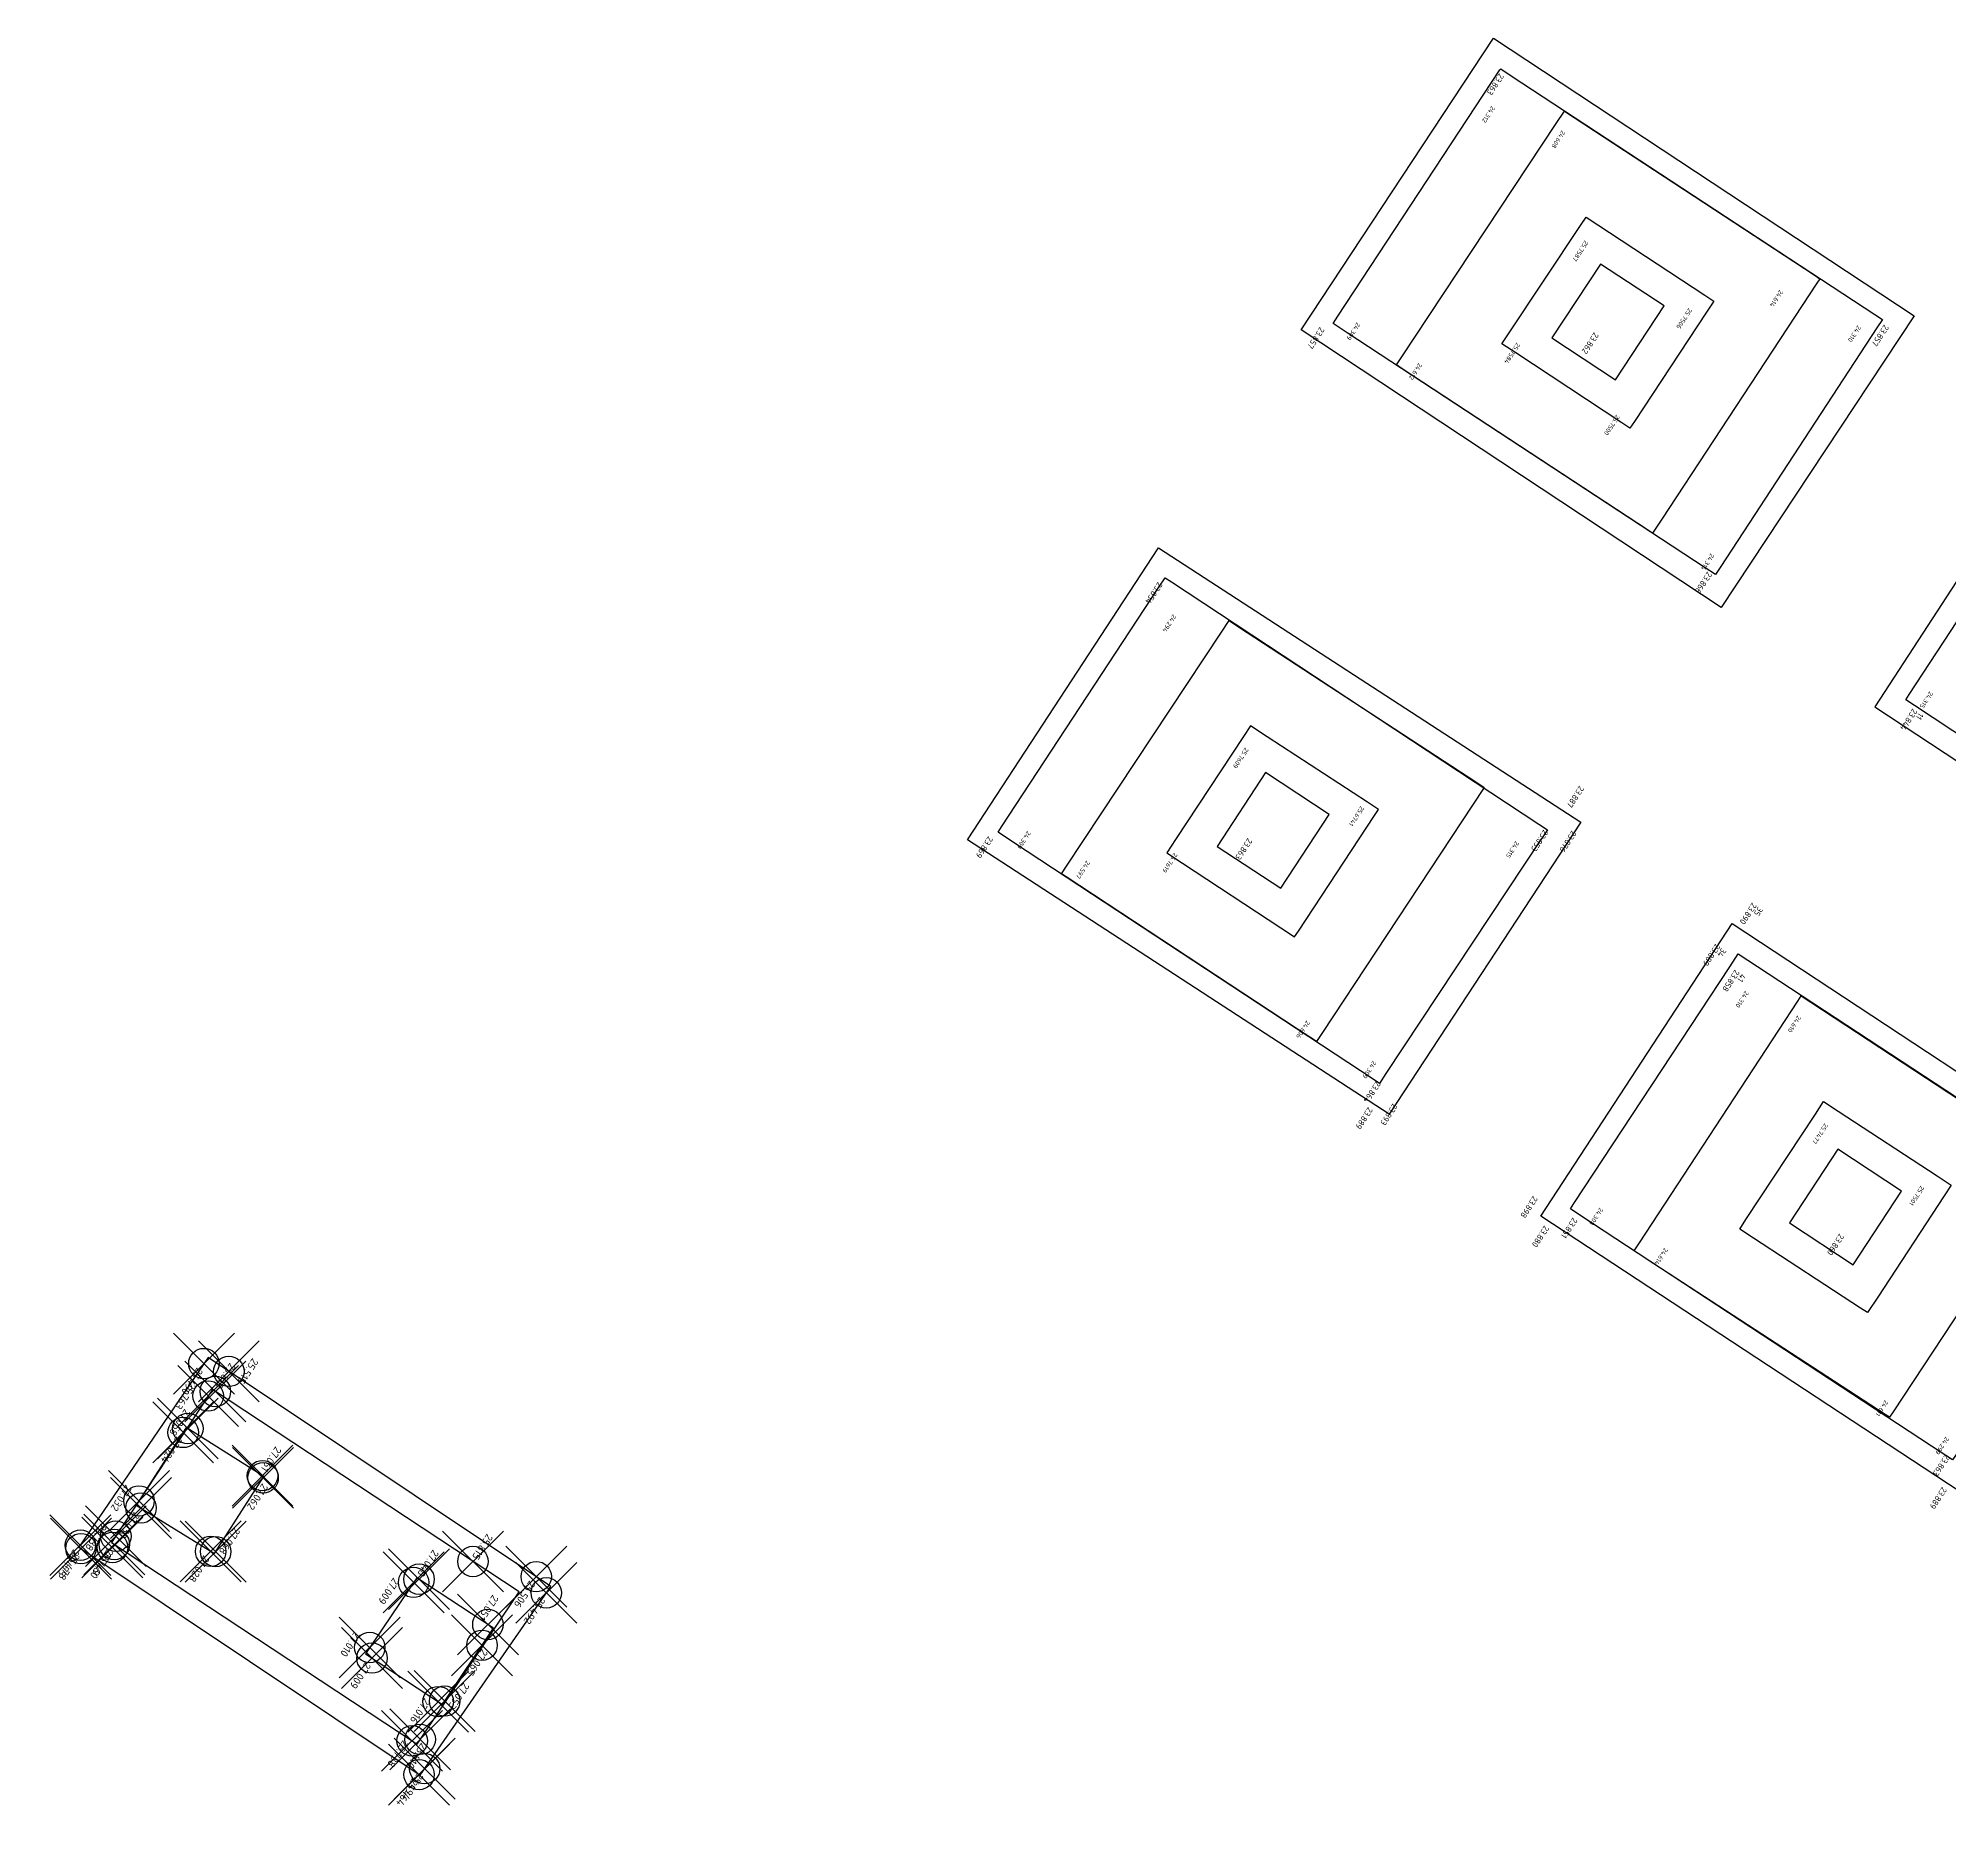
# Model space of a CAD drawing. Header units: millimetres. Extents: x 3214760 to 3224023, y 538957 to 542465.
# Drawn here: x 3221896.74 to 3221909.3, y 541116.38 to 541128.07 of the extents above; entities that cross this region are included whole.
import ezdxf

# ---------------------------------------------------------------- set-up
doc = ezdxf.new("R2010")
doc.units = ezdxf.units.MM
doc.header["$PDMODE"] = 35
doc.header["$PDSIZE"] = 0.2
doc.layers.add('Отметки фундамента', color=7, linetype='Continuous')
doc.layers.add('Фундамент', color=7, linetype='Continuous')
doc.styles.add('СПДС', font='isocpeur.ttf')

msp = doc.modelspace()

# ---------------------------------------------------------------- linework, layer by layer
at = {"layer": 'Отметки фундамента', "color": 2}
for p in [(3221897.830429357, 541119.3621876559, 53.8358), (3221897.994038335, 541119.3106443528, 53.8609), (3221897.019343034, 541118.1692403409, 53.8212), (3221897.022861877, 541118.1462127977, 53.8238), (3221897.22969535, 541118.1539719664, 53.806), (3221900.012995009, 541117.9622035926, 53.85200000000001), (3221900.078799143, 541117.8555584525, 53.8378), (3221899.280386923, 541116.7005999138, 53.8395), (3221899.24325682, 541116.6614691647, 53.8096)]:
    msp.add_point(p, dxfattribs=at)
at = {"layer": 'Отметки фундамента', "color": 1}
for p in [(3221897.858083228, 541119.1492026953, 54.109), (3221897.905225194, 541119.1789898588, 54.1585), (3221897.694156689, 541118.909798874, 55.3695), (3221897.724765223, 541118.9353841756, 55.4038), (3221898.214949673, 541118.6255427102, 55.407), (3221898.218998217, 541118.611504573, 55.408), (3221897.404049101, 541118.4597802546, 55.3777), (3221897.417385293, 541118.4132906216, 55.3764), (3221897.251754211, 541118.2280442055, 54.0844), (3221897.242310285, 541118.1736827093, 54.0948), (3221897.874750216, 541118.1285236168, 55.3743), (3221897.907515765, 541118.1268298551, 55.4138), (3221899.59732098, 541118.0618589573, 54.1605), (3221899.243127931, 541117.9455382609, 55.3935), (3221899.20744421, 541117.9246104779, 55.3547), (3221899.695464232, 541117.6480388974, 55.3971), (3221898.919425851, 541117.4966815648, 55.3555), (3221899.656605631, 541117.5111581492, 55.4107), (3221898.934117593, 541117.4271516955, 55.35519999999999), (3221899.368884243, 541117.1413368244, 55.3622), (3221899.411577033, 541117.144721434, 55.3993), (3221899.197744654, 541116.8833356396, 54.08409999999999), (3221899.250635361, 541116.8929373636, 54.15569999999999)]:
    msp.add_point(p, dxfattribs=at)
at = {"layer": 'Фундамент'}
for points, elevation in [([(3221907.794620328, 541124.3305412747), (3221905.036172213, 541126.1545276962), (3221906.300235404, 541128.0701166582), (3221909.061324977, 541126.2464526027)], 52.19599999999999), ([(3221907.794620328, 541124.3305412747), (3221905.036172213, 541126.1545276962), (3221906.300235404, 541128.0701166582), (3221909.061324977, 541126.2464526027)], 52.19599999999999), ([(3221907.101088973, 541125.8264173211), (3221907.419978049, 541126.3108858523), (3221907.002332764, 541126.5857902276), (3221906.683443688, 541126.1013216965)], 30.45599999999996), ([(3221912.809337717, 541123.7894227104), (3221910.061129104, 541125.6069340139), (3221908.80475957, 541123.6777612178), (3221911.562479523, 541121.8599003111)], 52.19599999999999), ([(3221912.809337717, 541123.7894227104), (3221910.061129104, 541125.6069340139), (3221908.80475957, 541123.6777612178), (3221911.562479523, 541121.8599003111)], 52.19599999999999), ([(3221906.872627199, 541122.9196701912), (3221905.615211499, 541121.0015722954), (3221902.844212522, 541122.8028700032), (3221904.099017834, 541124.7220002022)], 52.19599999999999), ([(3221906.872627199, 541122.9196701912), (3221905.615211499, 541121.0015722954), (3221902.844212522, 541122.8028700032), (3221904.099017834, 541124.7220002022)], 52.19599999999999), ([(3221904.901853396, 541122.4852575756), (3221905.220742471, 541122.9697261067), (3221904.803097185, 541123.244630482), (3221904.48420811, 541122.760161951)], 30.45599999999996), ([(3221909.364576343, 541118.5188532908), (3221906.610894834, 541120.3296273187), (3221907.867181429, 541122.2539320891), (3221910.618379943, 541120.4400927369)], 52.19599999999999), ([(3221909.364576343, 541118.5188532908), (3221906.610894834, 541120.3296273187), (3221907.867181429, 541122.2539320891), (3221910.618379943, 541120.4400927369)], 52.19599999999999), ([(3221908.660660964, 541120.0111181965), (3221908.97955004, 541120.4955867276), (3221908.561904754, 541120.7704911031), (3221908.243015678, 541120.286022572)], 30.45599999999996)]:
    msp.add_lwpolyline(points, close=True, dxfattribs=dict(at, elevation=elevation))
at = {"layer": 'Фундамент', "color": 1}
for points, elevation in [([(3221908.817684876, 541126.1680977007), (3221907.792784732, 541124.5995724308), (3221907.757467491, 541124.5459171217), (3221907.68884627, 541124.5910852936), (3221905.338323509, 541126.1337904723), (3221905.245538025, 541126.1948641546), (3221905.277173929, 541126.2429266336), (3221906.342075425, 541127.8613220875), (3221906.346976098, 541127.868767377), (3221906.415393207, 541127.8237335564), (3221908.804602114, 541126.2538895404), (3221908.853156057, 541126.2219868817), (3221908.817684876, 541126.1680977007)], 52.2059), ([(3221908.42341463, 541126.46065845), (3221907.404618763, 541124.9110729545), (3221907.343974858, 541124.8189404045), (3221907.317329088, 541124.8364793038), (3221905.693871457, 541125.9032886713), (3221905.66263159, 541125.9238515185), (3221905.693637644, 541125.970957107), (3221906.71179574, 541127.5088698014), (3221906.766230481, 541127.5912043675), (3221906.828265963, 541127.5499504117), (3221908.404952734, 541126.5150287834), (3221908.442835283, 541126.4901630518), (3221908.42341463, 541126.46065845)], 52.971), ([(3221907.699043386, 541126.2701446818), (3221907.225040569, 541125.5522039741), (3221907.195177785, 541125.5069727915), (3221907.141531751, 541125.5422839278), (3221906.445805541, 541126.00238293), (3221906.354842399, 541126.0622571032), (3221906.398112347, 541126.1279944709), (3221906.870653951, 541126.839713856), (3221906.907271214, 541126.895344208), (3221906.985370882, 541126.8439370896), (3221907.687872453, 541126.382491067), (3221907.747363794, 541126.343332407), (3221907.699043386, 541126.2701446818)], 54.12569999999999), ([(3221911.532936798, 541122.102722864), (3221911.51100506, 541122.0694033257), (3221911.452868837, 541122.1076700147), (3221909.063315739, 541123.6859075906), (3221909.00665804, 541123.7233285254), (3221909.029581516, 541123.7581547506), (3221910.070036409, 541125.3441283467), (3221910.110612295, 541125.4057727912), (3221910.151625063, 541125.3787771816), (3221912.546416914, 541123.7859452264), (3221912.616414264, 541123.739871253), (3221912.540210772, 541123.6240999802), (3221911.532936798, 541122.102722864)], 52.615), ([(3221906.615520544, 541122.811025417), (3221905.593228332, 541121.2682870678), (3221905.550085694, 541121.2031806327), (3221905.508522096, 541121.2305388134), (3221903.153607005, 541122.7822813577), (3221903.045938035, 541122.8531505781), (3221903.069388452, 541122.8885965741), (3221904.102667285, 541124.4638499063), (3221904.14318819, 541124.5254108213), (3221904.18578801, 541124.4973705751), (3221906.597644986, 541122.9070019093), (3221906.654344472, 541122.8696144995), (3221906.61570136, 541122.8109063994)], 52.62299999999999), ([(3221906.233718446, 541123.1414711156), (3221905.17639075, 541121.5382302549), (3221905.136129324, 541121.4771812892), (3221905.011641571, 541121.559122183), (3221903.492873906, 541122.559448659), (3221903.461634039, 541122.5800115062), (3221903.49440264, 541122.6297948244), (3221904.512560736, 541124.1677075187), (3221904.563330314, 541124.2448386111), (3221904.62572652, 541124.2037678972), (3221906.18936661, 541123.1797632126), (3221906.237902611, 541123.1478156253), (3221906.233718446, 541123.1414711156)], 52.965), ([(3221904.813391737, 541123.4805244543), (3221904.703968672, 541123.5525494007), (3221904.657784737, 541123.482384993), (3221904.210643251, 541122.8047074066), (3221904.153188236, 541122.717419542), (3221904.256847796, 541122.6491882759), (3221904.901934242, 541122.2260131731), (3221904.993565617, 541122.1656991532), (3221905.018911801, 541122.2042060487), (3221905.518472263, 541122.9624299632), (3221905.545028026, 541123.0027744977), (3221905.473109508, 541123.0501130312), (3221904.813391737, 541123.4805244543)], 54.0293), ([(3221910.361633547, 541120.323503551), (3221909.357067878, 541118.7935176285), (3221909.314551626, 541118.7289253066), (3221909.17585864, 541118.8202164336), (3221906.880262664, 541120.328951837), (3221906.804668867, 541120.3787095291), (3221906.828198025, 541120.4144559291), (3221907.850931578, 541121.9682320232), (3221907.907340263, 541122.0539302627), (3221908.033456001, 541121.970917789), (3221910.367075897, 541120.4374452545), (3221910.415512573, 541120.4055630453), (3221910.361539673, 541120.3235653416)], 52.62299999999999), ([(3221909.970988321, 541120.6320645071), (3221908.923520173, 541119.0454395826), (3221908.899774182, 541119.0094709652), (3221908.872175297, 541119.0276372283), (3221907.302250917, 541120.050823868), (3221907.223817132, 541120.1024509097), (3221907.258070217, 541120.1544895126), (3221908.297171724, 541121.7442271976), (3221908.319575653, 541121.7782641056), (3221908.384310672, 541121.7356539274), (3221909.97238703, 541120.6914821276), (3221909.998698683, 541120.674163152), (3221909.970988321, 541120.6320645071)], 52.971), ([(3221909.259587613, 541120.4641401094), (3221908.822665176, 541119.7985319482), (3221908.755936003, 541119.6968766453), (3221908.709829366, 541119.7271422357), (3221908.007240063, 541120.1864542771), (3221907.916276919, 541120.24632845), (3221907.956742843, 541120.3078058359), (3221908.413139088, 541121.001180539), (3221908.467075326, 541121.0831225435), (3221908.562883154, 541121.0200594799), (3221909.212278216, 541120.5952455284), (3221909.305496644, 541120.5338868719), (3221909.259587613, 541120.4641401094)], 54.1105)]:
    msp.add_lwpolyline(points, dxfattribs=dict(at, elevation=elevation))
at = {"layer": 'Фундамент', "color": 251, "true_color": 0x636466, "elevation": 53.79599999999999}
msp.add_lwpolyline([(3221900.108449858, 541117.8984502635), (3221897.857422251, 541119.4018888555), (3221897.009679711, 541118.1550275075), (3221899.250149853, 541116.6568599006)], close=True, dxfattribs=at)
at = {"layer": 'Фундамент', "color": 18, "true_color": 0x000000, "elevation": 54.09600000000001}
msp.add_lwpolyline([(3221899.900682549, 541117.8615779885), (3221897.886030972, 541119.1916619889), (3221897.223947832, 541118.1857996786), (3221899.229936102, 541116.8620932286)], close=True, dxfattribs=at)
at = {"layer": 'Фундамент', "color": 18, "lineweight": 30, "true_color": 0x000000, "elevation": 55.396}
for points in [[(3221897.386482853, 541118.4325312648), (3221897.898929305, 541118.1134691027), (3221898.224244319, 541118.619667643), (3221897.714736822, 541118.9417230427)], [(3221898.891489849, 541117.4551751033), (3221899.396968359, 541117.122874373), (3221899.732046521, 541117.6239789053), (3221899.228156841, 541117.9553846733)]]:
    msp.add_lwpolyline(points, close=True, dxfattribs=at)

# ---------------------------------------------------------------- texts
at = {"layer": 'Отметки фундамента', "color": 2, "style": 'СПДС'}
for s, height, rotation, p in [('23.863', 0.04, 236.6461065286908, (3221906.338049184, 541127.8428267736, 52.209)), ('23.857', 0.04, 236.6461065286908, (3221905.159920825, 541126.1755570028, 52.2025)), ('23.862', 0.04, 236.6461065286908, (3221906.960738026, 541126.1411916493, 52.2083)), ('23.857', 0.04, 236.6461065286908, (3221908.866034919, 541126.1918938794, 52.2027)), ('23.857', 0.04, 236.6461065286908, (3221908.866034919, 541126.1918938794, 52.2027)), ('23.854', 0.04, 236.6461065286908, (3221904.095943754, 541124.5001925909, 52.2)), ('23.866', 0.04, 236.6461065286908, (3221907.704541404, 541124.5682664271, 52.2115)), ('23.866', 0.04, 236.6461065286908, (3221907.704541404, 541124.5682664271, 52.2115)), ('23.844', 0.04, 236.6461065286908, (3221909.052880158, 541123.6691440468, 52.1901)), ('23.844', 0.04, 236.6461065286908, (3221909.052880158, 541123.6691440468, 52.1901)), ('11', 0.04, 236.6461065286908, (3221909.092974105, 541123.6427532268, 52.1901)), ('23.887', 0.04, 236.6461065286908, (3221906.86392418, 541123.1618507601, 52.2327)), ('23.853', 0.04, 236.6461065286908, (3221906.628641946, 541122.8733340141, 52.19920000000001)), ('23.853', 0.04, 236.6461065286908, (3221906.628641946, 541122.8733340141, 52.19920000000001)), ('23.876', 0.04, 236.6461065286908, (3221906.814118479, 541122.8670169062, 52.22159999999999)), ('23.869', 0.04, 236.6461065286908, (3221902.982177084, 541122.8303050243, 52.2147)), ('23.863', 0.04, 236.6461065286908, (3221904.686121821, 541122.8182807923, 52.2087)), ('23.890', 0.04, 236.6461065286908, (3221907.998334174, 541122.393514447, 52.2361)), ('35', 0.04, 236.6461065286908, (3221908.038428122, 541122.367123627, 52.2361)), ('23.889', 0.04, 236.6461065286908, (3221907.75766299, 541122.1230015279, 52.2347)), ('34', 0.04, 236.6461065286908, (3221907.797756938, 541122.0966107078, 52.2347)), ('23.858', 0.04, 236.6461065286908, (3221907.885517625, 541121.953844109, 52.2038)), ('23.858', 0.04, 236.6461065286908, (3221907.885517625, 541121.953844109, 52.2038)), ('41', 0.04, 236.6461065286908, (3221907.925611573, 541121.9274532889, 52.2038)), ('23.864', 0.04, 236.6461065286908, (3221905.528883775, 541121.2220004754, 52.2096)), ('23.889', 0.04, 236.6461065286908, (3221905.476582372, 541121.0505101746, 52.235)), ('23.893', 0.04, 236.6461065286908, (3221905.638834621, 541121.0742052745, 52.2385)), ('23.898', 0.04, 236.6461065286908, (3221906.559596386, 541120.4667516291, 52.244)), ('23.880', 0.04, 236.6461065286908, (3221906.634359636, 541120.2727496031, 52.2261)), ('23.851', 0.04, 236.6461065286908, (3221906.821241224, 541120.3247684689, 52.1967)), ('23.851', 0.04, 236.6461065286908, (3221906.821241224, 541120.3247684689, 52.1967)), ('23.860', 0.04, 236.6461065286908, (3221908.571417855, 541120.2187425775, 52.2055)), ('25.515', 0.05, 236.6461111018086, (3221898.149928936, 541119.4018729473, 53.8609)), ('25.490', 0.05, 236.6461111018086, (3221897.785740376, 541119.3397647894, 53.8358)), ('23.863', 0.04, 236.6461065286908, (3221909.267096653, 541118.7693184679, 52.2088)), ('23.863', 0.04, 236.6461065286908, (3221909.267096653, 541118.7693184679, 52.2088)), ('23.889', 0.04, 236.6461065286908, (3221909.246748867, 541118.5548869694, 52.2352)), ('25.475', 0.05, 236.6461111018086, (3221896.974654052, 541118.1468174743, 53.8212)), ('25.478', 0.05, 236.6461111018086, (3221896.978172896, 541118.1237899312, 53.8238)), ('25.460', 0.05, 236.6461111018086, (3221897.185006368, 541118.1315490998, 53.806)), ('25.506', 0.05, 236.6461111018086, (3221899.968306027, 541117.9397807261, 53.85200000000001)), ('25.492', 0.05, 236.6461111018086, (3221900.034110162, 541117.8331355861, 53.8378)), ('25.464', 0.05, 236.6461111018086, (3221899.198567839, 541116.6390462981, 53.8096)), ('25.494', 0.05, 236.6461111018086, (3221899.235697941, 541116.6781770473, 53.8395))]:
    msp.add_text(s, height=height, rotation=rotation, dxfattribs=at).set_placement(p)
at = {"layer": 'Отметки фундамента', "color": 1, "style": 'СПДС'}
for s, height, rotation, p in [('24.312', 0.03, 236.6461065286908, (3221906.287744292, 541127.628007158, 4.071999999999999)), ('24.608', 0.03, 236.6461065286908, (3221906.749068785, 541127.4673626159, 53.02680000000002)), ('25.7587', 0.03, 236.6461065286908, (3221906.900335489, 541126.7443947272, 54.1047)), ('24.614', 0.03, 236.6461065286908, (3221908.179039218, 541126.4190367428, 28.41880000000002)), ('25.7506', 0.03, 236.6461065286908, (3221907.580746264, 541126.2994049098, 54.09659999999999)), ('24.309', 0.03, 236.6461065286908, (3221905.403232713, 541126.2057826482, -20.24)), ('24.310', 0.03, 236.6461065286908, (3221908.691121253, 541126.1864400152, 4.071999999999999)), ('25.7584', 0.03, 236.6461065286908, (3221906.452439057, 541126.0724816925, 54.1044)), ('24.612', 0.03, 236.6461065286908, (3221905.808525747, 541125.9391491148, 28.41880000000002)), ('25.7500', 0.03, 236.6461065286908, (3221907.105892258, 541125.5989048299, 54.09600000000001)), ('24.314', 0.03, 236.6461065286908, (3221907.727505264, 541124.6878684463, -20.24)), ('24.294', 0.03, 236.6461065286908, (3221904.194630296, 541124.2874537241, 54.76019999999995)), ('24.315', 0.03, 236.6461065286908, (3221909.163410274, 541123.781083239, -44.58179999999998)), ('25.7609', 0.03, 236.6461065286908, (3221904.668793802, 541123.4118073017, 54.10689999999999)), ('25.6741', 0.03, 236.6461065286908, (3221905.428420524, 541123.0276901684, 54.0201)), ('24.309', 0.03, 236.6461065286908, (3221903.23839862, 541122.8638108644, 54.76359999999996)), ('24.315', 0.03, 236.6461065286908, (3221906.445784925, 541122.7977870642, 54.75479999999996)), ('24.597', 0.03, 236.6461065286908, (3221903.6265841, 541122.6688897632, 28.42930000000002)), ('25.7619', 0.03, 236.6461065286908, (3221904.202148869, 541122.7208686597, 54.1079)), ('24.310', 0.03, 236.6461065286908, (3221907.953439869, 541121.8133130792, 52.65019999999999)), ('24.606', 0.03, 236.6461065286908, (3221905.071725808, 541121.6179239867, 3.832300000000024)), ('24.610', 0.03, 236.6461065286908, (3221908.296436034, 541121.6510206728, 28.39160000000002)), ('24.309', 0.03, 236.6461065286908, (3221905.507975223, 541121.3545855263, 54.75469999999996)), ('25.7477', 0.03, 236.6461065286908, (3221908.474188294, 541120.9438766615, 54.0937)), ('25.7501', 0.03, 236.6461065286908, (3221909.106194504, 541120.5330225747, 54.0961)), ('24.308', 0.03, 236.6461065286908, (3221906.997208193, 541120.3896702195, 52.6536)), ('24.614', 0.03, 236.6461065286908, (3221907.422186733, 541120.1251664486, 53.00560000000002)), ('25.813', 0.05, 236.6461111018086, (3221898.001278554, 541119.3703882002, 54.1585)), ('25.763', 0.05, 236.6461111018086, (3221897.740695412, 541119.2425037939, 54.109)), ('24.611', 0.03, 236.6461065286908, (3221908.870682571, 541119.124661802, 28.39160000000002)), ('27.058', 0.05, 236.6461111018086, (3221897.705121129, 541119.0688408322, 55.4038)), ('27.024', 0.05, 236.6461111018086, (3221897.649467707, 541118.8873760075, 55.3695)), ('24.299', 0.03, 236.6461065286908, (3221909.269545717, 541118.884639378, 52.6447)), ('27.061', 0.05, 236.6461111018086, (3221898.301485856, 541118.8216754599, 55.407)), ('27.032', 0.05, 236.6461111018086, (3221897.318893486, 541118.5701637776, 55.3777)), ('27.062', 0.05, 236.6461111018086, (3221898.214061976, 541118.5791996899, 55.408)), ('27.030', 0.05, 236.6461111018086, (3221897.372696312, 541118.390867755, 55.3764)), ('25.738', 0.05, 236.6461111018086, (3221897.154345933, 541118.3139432283, 54.0844)), ('27.068', 0.05, 236.6461111018086, (3221898.030723912, 541118.2888205082, 55.4138)), ('25.815', 0.05, 236.6461111018086, (3221899.689964515, 541118.2480769617, 54.1605)), ('25.749', 0.05, 236.6461111018086, (3221897.197621304, 541118.1512598428, 54.0948)), ('27.028', 0.05, 236.6461111018086, (3221897.830061235, 541118.1061007502, 55.3743)), ('27.048', 0.05, 236.6461111018086, (3221899.335442053, 541118.1436672088, 55.3935)), ('27.009', 0.05, 236.6461111018086, (3221899.075582673, 541117.9595667168, 55.3547)), ('27.051', 0.05, 236.6461111018086, (3221899.727325935, 541117.8469541562, 55.3971)), ('27.010', 0.05, 236.6461111018086, (3221898.820019695, 541117.6050761034, 55.3555)), ('27.065', 0.05, 236.6461111018086, (3221899.657067011, 541117.4915239479, 55.4107)), ('27.009', 0.05, 236.6461111018086, (3221898.889428612, 541117.404728829, 55.35519999999999)), ('27.053', 0.05, 236.6461111018086, (3221899.536355735, 541117.2706132996, 55.3993)), ('27.016', 0.05, 236.6461111018086, (3221899.279429124, 541117.1684525654, 55.3622)), ('25.738', 0.05, 236.6461111018086, (3221899.138047526, 541116.8918651828, 54.08409999999999)), ('25.810', 0.05, 236.6461111018086, (3221899.259018176, 541116.8743565716, 54.15569999999999))]:
    msp.add_text(s, height=height, rotation=rotation, dxfattribs=at).set_placement(p)

doc.saveas('drawing.dxf')
